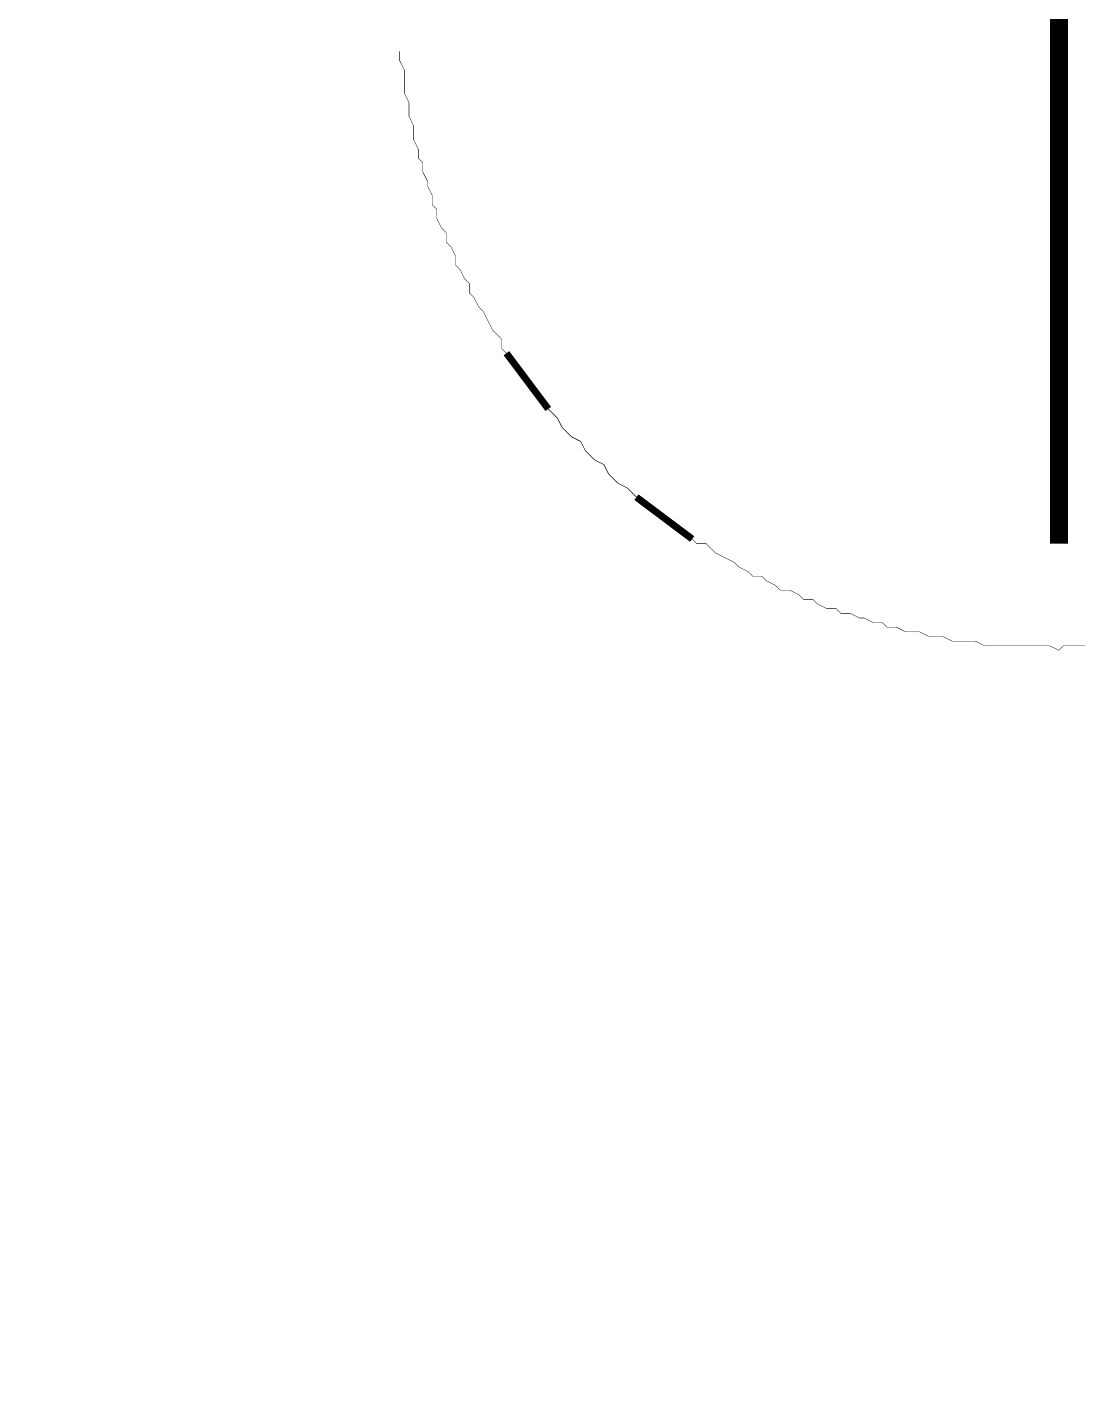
# Model space of a CAD drawing. Extents: x 0 to 595, y -1 to 841.
# Drawn here: x 387.91 to 392.7, y 166.05 to 172.21 of the extents above; entities that cross this region are included whole.
import ezdxf

# ---------------------------------------------------------------- set-up
doc = ezdxf.new("R2010")
doc.units = 0
doc.header["$MEASUREMENT"] = 0
doc.header["$XCLIPFRAME"] = 2
doc.linetypes.add('atContinuous2', pattern=[0])
doc.layers.add('at_Entity', color=7, linetype='Continuous')
picture_1 = doc.add_image_def('image1.jpg', size_in_pixel=(1446, 2048))

msp = doc.modelspace()

# ---------------------------------------------------------------- linework, layer by layer
at = {"layer": 'at_Entity', "color": 7}
for points in [[(392.6137, 172.3695, 0.0822, 0.0822, 0), (392.6137, 169.8491, 0.0822, 0.0822, 0)], [(392.9314, 169.3832, 0.00212, 0.00212, 0), (392.6348, 169.3832, 0.00212, 0.00212, 0), (392.6137, 169.362, 0.00212, 0.00212, 0), (392.5713, 169.3832, 0.00212, 0.00212, 0), (392.2748, 169.3832, 0.00212, 0.00212, 0), (392.2324, 169.4043, 0.00212, 0.00212, 0), (392.1265, 169.4043, 0.00212, 0.00212, 0), (392.0842, 169.4255, 0.00212, 0.00212, 0), (392.0206, 169.4255, 0.00212, 0.00212, 0), (391.9783, 169.4467, 0.00212, 0.00212, 0), (391.9147, 169.4467, 0.00212, 0.00212, 0), (391.8724, 169.4679, 0.00212, 0.00212, 0), (391.83, 169.4679, 0.00212, 0.00212, 0), (391.8088, 169.4891, 0.00212, 0.00212, 0), (391.7665, 169.4891, 0.00212, 0.00212, 0), (391.7241, 169.5102, 0.00212, 0.00212, 0), (391.7029, 169.5102, 0.00212, 0.00212, 0), (391.6606, 169.5314, 0.00212, 0.00212, 0), (391.6182, 169.5314, 0.00212, 0.00212, 0), (391.597, 169.5526, 0.00212, 0.00212, 0), (391.5547, 169.5526, 0.00212, 0.00212, 0), (391.5123, 169.5738, 0.00212, 0.00212, 0), (391.4911, 169.595, 0.00212, 0.00212, 0), (391.4488, 169.595, 0.00212, 0.00212, 0), (391.4276, 169.6161, 0.00212, 0.00212, 0), (391.3852, 169.6373, 0.00212, 0.00212, 0), (391.3429, 169.6373, 0.00212, 0.00212, 0), (391.3217, 169.6585, 0.00212, 0.00212, 0), (391.2793, 169.6797, 0.00212, 0.00212, 0), (391.2581, 169.7009, 0.00212, 0.00212, 0), (391.2158, 169.7009, 0.00212, 0.00212, 0), (391.1946, 169.722, 0.00212, 0.00212, 0), (391.1522, 169.7432, 0.00212, 0.00212, 0), (391.1311, 169.7644, 0.00212, 0.00212, 0), (391.0463, 169.8068, 0.00212, 0.00212, 0), (391.0252, 169.8279, 0.00212, 0.00212, 0), (391.004, 169.8491, 0.00212, 0.00212, 0), (390.9616, 169.8491, 0.00212, 0.00212, 0), (390.9404, 169.8703, 0.00212, 0.00212, 0), (390.6863, 170.0609, 0.00212, 0.00212, 0), (390.6651, 170.0821, 0.00212, 0.00212, 0), (390.6439, 170.1033, 0.00212, 0.00212, 0), (390.6016, 170.1245, 0.00212, 0.00212, 0), (390.5804, 170.1456, 0.00212, 0.00212, 0), (390.5592, 170.1668, 0.00212, 0.00212, 0), (390.538, 170.2092, 0.00212, 0.00212, 0), (390.4957, 170.2304, 0.00212, 0.00212, 0), (390.4533, 170.2727, 0.00212, 0.00212, 0), (390.4321, 170.3151, 0.00212, 0.00212, 0), (390.3898, 170.3363, 0.00212, 0.00212, 0), (390.3686, 170.3574, 0.00212, 0.00212, 0), (390.3474, 170.3786, 0.00212, 0.00212, 0), (390.3262, 170.421, 0.00212, 0.00212, 0), (390.305, 170.4422, 0.00212, 0.00212, 0), (390.2839, 170.4633, 0.00212, 0.00212, 0), (390.0932, 170.7175, 0.00212, 0.00212, 0), (390.0721, 170.7387, 0.00212, 0.00212, 0), (390.0721, 170.781, 0.00212, 0.00212, 0), (390.0509, 170.8022, 0.00212, 0.00212, 0), (390.0297, 170.8234, 0.00212, 0.00212, 0), (390.0085, 170.8658, 0.00212, 0.00212, 0), (389.9873, 170.9081, 0.00212, 0.00212, 0), (389.9662, 170.9293, 0.00212, 0.00212, 0), (389.945, 170.9717, 0.00212, 0.00212, 0), (389.9238, 170.9928, 0.00212, 0.00212, 0), (389.9238, 171.0352, 0.00212, 0.00212, 0), (389.9026, 171.0564, 0.00212, 0.00212, 0), (389.8814, 171.0987, 0.00212, 0.00212, 0), (389.8603, 171.1199, 0.00212, 0.00212, 0), (389.8603, 171.1623, 0.00212, 0.00212, 0), (389.8391, 171.2046, 0.00212, 0.00212, 0), (389.8179, 171.2258, 0.00212, 0.00212, 0), (389.8179, 171.2682, 0.00212, 0.00212, 0), (389.7967, 171.2894, 0.00212, 0.00212, 0), (389.7755, 171.3317, 0.00212, 0.00212, 0), (389.7755, 171.3741, 0.00212, 0.00212, 0), (389.7544, 171.3953, 0.00212, 0.00212, 0), (389.7544, 171.4376, 0.00212, 0.00212, 0), (389.7332, 171.48, 0.00212, 0.00212, 0), (389.7332, 171.5012, 0.00212, 0.00212, 0), (389.712, 171.5435, 0.00212, 0.00212, 0), (389.712, 171.5859, 0.00212, 0.00212, 0), (389.6908, 171.6071, 0.00212, 0.00212, 0), (389.6908, 171.6494, 0.00212, 0.00212, 0), (389.6696, 171.6918, 0.00212, 0.00212, 0), (389.6696, 171.7553, 0.00212, 0.00212, 0), (389.6485, 171.7977, 0.00212, 0.00212, 0), (389.6485, 171.8612, 0.00212, 0.00212, 0), (389.6273, 171.9036, 0.00212, 0.00212, 0), (389.6273, 172.0095, 0.00212, 0.00212, 0), (389.6061, 172.0518, 0.00212, 0.00212, 0), (389.6061, 172.0942, 0.00212, 0.00212, 0)], [(392.9314, 169.3832, 0.00212, 0.00212, 0), (392.6348, 169.3832, 0.00212, 0.00212, 0), (392.6137, 169.362, 0.00212, 0.00212, 0), (392.5713, 169.3832, 0.00212, 0.00212, 0), (392.2748, 169.3832, 0.00212, 0.00212, 0), (392.2324, 169.4043, 0.00212, 0.00212, 0), (392.1265, 169.4043, 0.00212, 0.00212, 0), (392.0842, 169.4255, 0.00212, 0.00212, 0), (392.0206, 169.4255, 0.00212, 0.00212, 0), (391.9783, 169.4467, 0.00212, 0.00212, 0), (391.9147, 169.4467, 0.00212, 0.00212, 0), (391.8724, 169.4679, 0.00212, 0.00212, 0), (391.83, 169.4679, 0.00212, 0.00212, 0), (391.8088, 169.4891, 0.00212, 0.00212, 0), (391.7665, 169.4891, 0.00212, 0.00212, 0), (391.7241, 169.5102, 0.00212, 0.00212, 0), (391.7029, 169.5102, 0.00212, 0.00212, 0), (391.6606, 169.5314, 0.00212, 0.00212, 0), (391.6182, 169.5314, 0.00212, 0.00212, 0), (391.597, 169.5526, 0.00212, 0.00212, 0), (391.5547, 169.5526, 0.00212, 0.00212, 0), (391.5123, 169.5738, 0.00212, 0.00212, 0), (391.4911, 169.595, 0.00212, 0.00212, 0), (391.4488, 169.595, 0.00212, 0.00212, 0), (391.4276, 169.6161, 0.00212, 0.00212, 0), (391.3852, 169.6373, 0.00212, 0.00212, 0), (391.3429, 169.6373, 0.00212, 0.00212, 0), (391.3217, 169.6585, 0.00212, 0.00212, 0), (391.2793, 169.6797, 0.00212, 0.00212, 0), (391.2581, 169.7009, 0.00212, 0.00212, 0), (391.2158, 169.7009, 0.00212, 0.00212, 0), (391.1946, 169.722, 0.00212, 0.00212, 0), (391.1522, 169.7432, 0.00212, 0.00212, 0), (391.1311, 169.7644, 0.00212, 0.00212, 0), (391.0463, 169.8068, 0.00212, 0.00212, 0), (391.0252, 169.8279, 0.00212, 0.00212, 0), (391.004, 169.8491, 0.00212, 0.00212, 0), (390.9616, 169.8491, 0.00212, 0.00212, 0), (390.9404, 169.8703, 0.00212, 0.00212, 0), (390.6863, 170.0609, 0.00212, 0.00212, 0), (390.6651, 170.0821, 0.00212, 0.00212, 0), (390.6439, 170.1033, 0.00212, 0.00212, 0), (390.6016, 170.1245, 0.00212, 0.00212, 0), (390.5804, 170.1456, 0.00212, 0.00212, 0), (390.5592, 170.1668, 0.00212, 0.00212, 0), (390.538, 170.2092, 0.00212, 0.00212, 0), (390.4957, 170.2304, 0.00212, 0.00212, 0), (390.4533, 170.2727, 0.00212, 0.00212, 0), (390.4321, 170.3151, 0.00212, 0.00212, 0), (390.3898, 170.3363, 0.00212, 0.00212, 0), (390.3686, 170.3574, 0.00212, 0.00212, 0), (390.3474, 170.3786, 0.00212, 0.00212, 0), (390.3262, 170.421, 0.00212, 0.00212, 0), (390.305, 170.4422, 0.00212, 0.00212, 0), (390.2839, 170.4633, 0.00212, 0.00212, 0), (390.0932, 170.7175, 0.00212, 0.00212, 0), (390.0721, 170.7387, 0.00212, 0.00212, 0), (390.0721, 170.781, 0.00212, 0.00212, 0), (390.0509, 170.8022, 0.00212, 0.00212, 0), (390.0297, 170.8234, 0.00212, 0.00212, 0), (390.0085, 170.8658, 0.00212, 0.00212, 0), (389.9873, 170.9081, 0.00212, 0.00212, 0), (389.9662, 170.9293, 0.00212, 0.00212, 0), (389.945, 170.9717, 0.00212, 0.00212, 0), (389.9238, 170.9928, 0.00212, 0.00212, 0), (389.9238, 171.0352, 0.00212, 0.00212, 0), (389.9026, 171.0564, 0.00212, 0.00212, 0), (389.8814, 171.0987, 0.00212, 0.00212, 0), (389.8603, 171.1199, 0.00212, 0.00212, 0), (389.8603, 171.1623, 0.00212, 0.00212, 0), (389.8391, 171.2046, 0.00212, 0.00212, 0), (389.8179, 171.2258, 0.00212, 0.00212, 0), (389.8179, 171.2682, 0.00212, 0.00212, 0), (389.7967, 171.2894, 0.00212, 0.00212, 0), (389.7755, 171.3317, 0.00212, 0.00212, 0), (389.7755, 171.3741, 0.00212, 0.00212, 0), (389.7544, 171.3953, 0.00212, 0.00212, 0), (389.7544, 171.4376, 0.00212, 0.00212, 0), (389.7332, 171.48, 0.00212, 0.00212, 0), (389.7332, 171.5012, 0.00212, 0.00212, 0), (389.712, 171.5435, 0.00212, 0.00212, 0), (389.712, 171.5859, 0.00212, 0.00212, 0), (389.6908, 171.6071, 0.00212, 0.00212, 0), (389.6908, 171.6494, 0.00212, 0.00212, 0), (389.6696, 171.6918, 0.00212, 0.00212, 0), (389.6696, 171.7553, 0.00212, 0.00212, 0), (389.6485, 171.7977, 0.00212, 0.00212, 0), (389.6485, 171.8612, 0.00212, 0.00212, 0), (389.6273, 171.9036, 0.00212, 0.00212, 0), (389.6273, 172.0095, 0.00212, 0.00212, 0), (389.6061, 172.0518, 0.00212, 0.00212, 0), (389.6061, 172.0942, 0.00212, 0.00212, 0)], [(392.9314, 169.3832, 0.00212, 0.00212, 0), (392.6348, 169.3832, 0.00212, 0.00212, 0), (392.6137, 169.362, 0.00212, 0.00212, 0), (392.5713, 169.3832, 0.00212, 0.00212, 0), (392.2748, 169.3832, 0.00212, 0.00212, 0), (392.2324, 169.4043, 0.00212, 0.00212, 0), (392.1265, 169.4043, 0.00212, 0.00212, 0), (392.0842, 169.4255, 0.00212, 0.00212, 0), (392.0206, 169.4255, 0.00212, 0.00212, 0), (391.9783, 169.4467, 0.00212, 0.00212, 0), (391.9147, 169.4467, 0.00212, 0.00212, 0), (391.8724, 169.4679, 0.00212, 0.00212, 0), (391.83, 169.4679, 0.00212, 0.00212, 0), (391.8088, 169.4891, 0.00212, 0.00212, 0), (391.7665, 169.4891, 0.00212, 0.00212, 0), (391.7241, 169.5102, 0.00212, 0.00212, 0), (391.7029, 169.5102, 0.00212, 0.00212, 0), (391.6606, 169.5314, 0.00212, 0.00212, 0), (391.6182, 169.5314, 0.00212, 0.00212, 0), (391.597, 169.5526, 0.00212, 0.00212, 0), (391.5547, 169.5526, 0.00212, 0.00212, 0), (391.5123, 169.5738, 0.00212, 0.00212, 0), (391.4911, 169.595, 0.00212, 0.00212, 0), (391.4488, 169.595, 0.00212, 0.00212, 0), (391.4276, 169.6161, 0.00212, 0.00212, 0), (391.3852, 169.6373, 0.00212, 0.00212, 0), (391.3429, 169.6373, 0.00212, 0.00212, 0), (391.3217, 169.6585, 0.00212, 0.00212, 0), (391.2793, 169.6797, 0.00212, 0.00212, 0), (391.2581, 169.7009, 0.00212, 0.00212, 0), (391.2158, 169.7009, 0.00212, 0.00212, 0), (391.1946, 169.722, 0.00212, 0.00212, 0), (391.1522, 169.7432, 0.00212, 0.00212, 0), (391.1311, 169.7644, 0.00212, 0.00212, 0), (391.0463, 169.8068, 0.00212, 0.00212, 0), (391.0252, 169.8279, 0.00212, 0.00212, 0), (391.004, 169.8491, 0.00212, 0.00212, 0), (390.9616, 169.8491, 0.00212, 0.00212, 0), (390.9404, 169.8703, 0.00212, 0.00212, 0), (390.6863, 170.0609, 0.00212, 0.00212, 0), (390.6651, 170.0821, 0.00212, 0.00212, 0), (390.6439, 170.1033, 0.00212, 0.00212, 0), (390.6016, 170.1245, 0.00212, 0.00212, 0), (390.5804, 170.1456, 0.00212, 0.00212, 0), (390.5592, 170.1668, 0.00212, 0.00212, 0), (390.538, 170.2092, 0.00212, 0.00212, 0), (390.4957, 170.2304, 0.00212, 0.00212, 0), (390.4533, 170.2727, 0.00212, 0.00212, 0), (390.4321, 170.3151, 0.00212, 0.00212, 0), (390.3898, 170.3363, 0.00212, 0.00212, 0), (390.3686, 170.3574, 0.00212, 0.00212, 0), (390.3474, 170.3786, 0.00212, 0.00212, 0), (390.3262, 170.421, 0.00212, 0.00212, 0), (390.305, 170.4422, 0.00212, 0.00212, 0), (390.2839, 170.4633, 0.00212, 0.00212, 0), (390.0932, 170.7175, 0.00212, 0.00212, 0), (390.0721, 170.7387, 0.00212, 0.00212, 0), (390.0721, 170.781, 0.00212, 0.00212, 0), (390.0509, 170.8022, 0.00212, 0.00212, 0), (390.0297, 170.8234, 0.00212, 0.00212, 0), (390.0085, 170.8658, 0.00212, 0.00212, 0), (389.9873, 170.9081, 0.00212, 0.00212, 0), (389.9662, 170.9293, 0.00212, 0.00212, 0), (389.945, 170.9717, 0.00212, 0.00212, 0), (389.9238, 170.9928, 0.00212, 0.00212, 0), (389.9238, 171.0352, 0.00212, 0.00212, 0), (389.9026, 171.0564, 0.00212, 0.00212, 0), (389.8814, 171.0987, 0.00212, 0.00212, 0), (389.8603, 171.1199, 0.00212, 0.00212, 0), (389.8603, 171.1623, 0.00212, 0.00212, 0), (389.8391, 171.2046, 0.00212, 0.00212, 0), (389.8179, 171.2258, 0.00212, 0.00212, 0), (389.8179, 171.2682, 0.00212, 0.00212, 0), (389.7967, 171.2894, 0.00212, 0.00212, 0), (389.7755, 171.3317, 0.00212, 0.00212, 0), (389.7755, 171.3741, 0.00212, 0.00212, 0), (389.7544, 171.3953, 0.00212, 0.00212, 0), (389.7544, 171.4376, 0.00212, 0.00212, 0), (389.7332, 171.48, 0.00212, 0.00212, 0), (389.7332, 171.5012, 0.00212, 0.00212, 0), (389.712, 171.5435, 0.00212, 0.00212, 0), (389.712, 171.5859, 0.00212, 0.00212, 0), (389.6908, 171.6071, 0.00212, 0.00212, 0), (389.6908, 171.6494, 0.00212, 0.00212, 0), (389.6696, 171.6918, 0.00212, 0.00212, 0), (389.6696, 171.7553, 0.00212, 0.00212, 0), (389.6485, 171.7977, 0.00212, 0.00212, 0), (389.6485, 171.8612, 0.00212, 0.00212, 0), (389.6273, 171.9036, 0.00212, 0.00212, 0), (389.6273, 172.0095, 0.00212, 0.00212, 0), (389.6061, 172.0518, 0.00212, 0.00212, 0), (389.6061, 172.0942, 0.00212, 0.00212, 0)], [(392.9314, 169.3832, 0.00212, 0.00212, 0), (392.6348, 169.3832, 0.00212, 0.00212, 0), (392.6137, 169.362, 0.00212, 0.00212, 0), (392.5713, 169.3832, 0.00212, 0.00212, 0), (392.2748, 169.3832, 0.00212, 0.00212, 0), (392.2324, 169.4043, 0.00212, 0.00212, 0), (392.1265, 169.4043, 0.00212, 0.00212, 0), (392.0842, 169.4255, 0.00212, 0.00212, 0), (392.0206, 169.4255, 0.00212, 0.00212, 0), (391.9783, 169.4467, 0.00212, 0.00212, 0), (391.9147, 169.4467, 0.00212, 0.00212, 0), (391.8724, 169.4679, 0.00212, 0.00212, 0), (391.83, 169.4679, 0.00212, 0.00212, 0), (391.8088, 169.4891, 0.00212, 0.00212, 0), (391.7665, 169.4891, 0.00212, 0.00212, 0), (391.7241, 169.5102, 0.00212, 0.00212, 0), (391.7029, 169.5102, 0.00212, 0.00212, 0), (391.6606, 169.5314, 0.00212, 0.00212, 0), (391.6182, 169.5314, 0.00212, 0.00212, 0), (391.597, 169.5526, 0.00212, 0.00212, 0), (391.5547, 169.5526, 0.00212, 0.00212, 0), (391.5123, 169.5738, 0.00212, 0.00212, 0), (391.4911, 169.595, 0.00212, 0.00212, 0), (391.4488, 169.595, 0.00212, 0.00212, 0), (391.4276, 169.6161, 0.00212, 0.00212, 0), (391.3852, 169.6373, 0.00212, 0.00212, 0), (391.3429, 169.6373, 0.00212, 0.00212, 0), (391.3217, 169.6585, 0.00212, 0.00212, 0), (391.2793, 169.6797, 0.00212, 0.00212, 0), (391.2581, 169.7009, 0.00212, 0.00212, 0), (391.2158, 169.7009, 0.00212, 0.00212, 0), (391.1946, 169.722, 0.00212, 0.00212, 0), (391.1522, 169.7432, 0.00212, 0.00212, 0), (391.1311, 169.7644, 0.00212, 0.00212, 0), (391.0463, 169.8068, 0.00212, 0.00212, 0), (391.0252, 169.8279, 0.00212, 0.00212, 0), (391.004, 169.8491, 0.00212, 0.00212, 0), (390.9616, 169.8491, 0.00212, 0.00212, 0), (390.9404, 169.8703, 0.00212, 0.00212, 0), (390.6863, 170.0609, 0.00212, 0.00212, 0), (390.6651, 170.0821, 0.00212, 0.00212, 0), (390.6439, 170.1033, 0.00212, 0.00212, 0), (390.6016, 170.1245, 0.00212, 0.00212, 0), (390.5804, 170.1456, 0.00212, 0.00212, 0), (390.5592, 170.1668, 0.00212, 0.00212, 0), (390.538, 170.2092, 0.00212, 0.00212, 0), (390.4957, 170.2304, 0.00212, 0.00212, 0), (390.4533, 170.2727, 0.00212, 0.00212, 0), (390.4321, 170.3151, 0.00212, 0.00212, 0), (390.3898, 170.3363, 0.00212, 0.00212, 0), (390.3686, 170.3574, 0.00212, 0.00212, 0), (390.3474, 170.3786, 0.00212, 0.00212, 0), (390.3262, 170.421, 0.00212, 0.00212, 0), (390.305, 170.4422, 0.00212, 0.00212, 0), (390.2839, 170.4633, 0.00212, 0.00212, 0), (390.0932, 170.7175, 0.00212, 0.00212, 0), (390.0721, 170.7387, 0.00212, 0.00212, 0), (390.0721, 170.781, 0.00212, 0.00212, 0), (390.0509, 170.8022, 0.00212, 0.00212, 0), (390.0297, 170.8234, 0.00212, 0.00212, 0), (390.0085, 170.8658, 0.00212, 0.00212, 0), (389.9873, 170.9081, 0.00212, 0.00212, 0), (389.9662, 170.9293, 0.00212, 0.00212, 0), (389.945, 170.9717, 0.00212, 0.00212, 0), (389.9238, 170.9928, 0.00212, 0.00212, 0), (389.9238, 171.0352, 0.00212, 0.00212, 0), (389.9026, 171.0564, 0.00212, 0.00212, 0), (389.8814, 171.0987, 0.00212, 0.00212, 0), (389.8603, 171.1199, 0.00212, 0.00212, 0), (389.8603, 171.1623, 0.00212, 0.00212, 0), (389.8391, 171.2046, 0.00212, 0.00212, 0), (389.8179, 171.2258, 0.00212, 0.00212, 0), (389.8179, 171.2682, 0.00212, 0.00212, 0), (389.7967, 171.2894, 0.00212, 0.00212, 0), (389.7755, 171.3317, 0.00212, 0.00212, 0), (389.7755, 171.3741, 0.00212, 0.00212, 0), (389.7544, 171.3953, 0.00212, 0.00212, 0), (389.7544, 171.4376, 0.00212, 0.00212, 0), (389.7332, 171.48, 0.00212, 0.00212, 0), (389.7332, 171.5012, 0.00212, 0.00212, 0), (389.712, 171.5435, 0.00212, 0.00212, 0), (389.712, 171.5859, 0.00212, 0.00212, 0), (389.6908, 171.6071, 0.00212, 0.00212, 0), (389.6908, 171.6494, 0.00212, 0.00212, 0), (389.6696, 171.6918, 0.00212, 0.00212, 0), (389.6696, 171.7553, 0.00212, 0.00212, 0), (389.6485, 171.7977, 0.00212, 0.00212, 0), (389.6485, 171.8612, 0.00212, 0.00212, 0), (389.6273, 171.9036, 0.00212, 0.00212, 0), (389.6273, 172.0095, 0.00212, 0.00212, 0), (389.6061, 172.0518, 0.00212, 0.00212, 0), (389.6061, 172.0942, 0.00212, 0.00212, 0)], [(392.9314, 169.3832, 0.00212, 0.00212, 0), (392.6348, 169.3832, 0.00212, 0.00212, 0), (392.6137, 169.362, 0.00212, 0.00212, 0), (392.5713, 169.3832, 0.00212, 0.00212, 0), (392.2748, 169.3832, 0.00212, 0.00212, 0), (392.2324, 169.4043, 0.00212, 0.00212, 0), (392.1265, 169.4043, 0.00212, 0.00212, 0), (392.0842, 169.4255, 0.00212, 0.00212, 0), (392.0206, 169.4255, 0.00212, 0.00212, 0), (391.9783, 169.4467, 0.00212, 0.00212, 0), (391.9147, 169.4467, 0.00212, 0.00212, 0), (391.8724, 169.4679, 0.00212, 0.00212, 0), (391.83, 169.4679, 0.00212, 0.00212, 0), (391.8088, 169.4891, 0.00212, 0.00212, 0), (391.7665, 169.4891, 0.00212, 0.00212, 0), (391.7241, 169.5102, 0.00212, 0.00212, 0), (391.7029, 169.5102, 0.00212, 0.00212, 0), (391.6606, 169.5314, 0.00212, 0.00212, 0), (391.6182, 169.5314, 0.00212, 0.00212, 0), (391.597, 169.5526, 0.00212, 0.00212, 0), (391.5547, 169.5526, 0.00212, 0.00212, 0), (391.5123, 169.5738, 0.00212, 0.00212, 0), (391.4911, 169.595, 0.00212, 0.00212, 0), (391.4488, 169.595, 0.00212, 0.00212, 0), (391.4276, 169.6161, 0.00212, 0.00212, 0), (391.3852, 169.6373, 0.00212, 0.00212, 0), (391.3429, 169.6373, 0.00212, 0.00212, 0), (391.3217, 169.6585, 0.00212, 0.00212, 0), (391.2793, 169.6797, 0.00212, 0.00212, 0), (391.2581, 169.7009, 0.00212, 0.00212, 0), (391.2158, 169.7009, 0.00212, 0.00212, 0), (391.1946, 169.722, 0.00212, 0.00212, 0), (391.1522, 169.7432, 0.00212, 0.00212, 0), (391.1311, 169.7644, 0.00212, 0.00212, 0), (391.0463, 169.8068, 0.00212, 0.00212, 0), (391.0252, 169.8279, 0.00212, 0.00212, 0), (391.004, 169.8491, 0.00212, 0.00212, 0), (390.9616, 169.8491, 0.00212, 0.00212, 0), (390.9404, 169.8703, 0.00212, 0.00212, 0), (390.6863, 170.0609, 0.00212, 0.00212, 0), (390.6651, 170.0821, 0.00212, 0.00212, 0), (390.6439, 170.1033, 0.00212, 0.00212, 0), (390.6016, 170.1245, 0.00212, 0.00212, 0), (390.5804, 170.1456, 0.00212, 0.00212, 0), (390.5592, 170.1668, 0.00212, 0.00212, 0), (390.538, 170.2092, 0.00212, 0.00212, 0), (390.4957, 170.2304, 0.00212, 0.00212, 0), (390.4533, 170.2727, 0.00212, 0.00212, 0), (390.4321, 170.3151, 0.00212, 0.00212, 0), (390.3898, 170.3363, 0.00212, 0.00212, 0), (390.3686, 170.3574, 0.00212, 0.00212, 0), (390.3474, 170.3786, 0.00212, 0.00212, 0), (390.3262, 170.421, 0.00212, 0.00212, 0), (390.305, 170.4422, 0.00212, 0.00212, 0), (390.2839, 170.4633, 0.00212, 0.00212, 0), (390.0932, 170.7175, 0.00212, 0.00212, 0), (390.0721, 170.7387, 0.00212, 0.00212, 0), (390.0721, 170.781, 0.00212, 0.00212, 0), (390.0509, 170.8022, 0.00212, 0.00212, 0), (390.0297, 170.8234, 0.00212, 0.00212, 0), (390.0085, 170.8658, 0.00212, 0.00212, 0), (389.9873, 170.9081, 0.00212, 0.00212, 0), (389.9662, 170.9293, 0.00212, 0.00212, 0), (389.945, 170.9717, 0.00212, 0.00212, 0), (389.9238, 170.9928, 0.00212, 0.00212, 0), (389.9238, 171.0352, 0.00212, 0.00212, 0), (389.9026, 171.0564, 0.00212, 0.00212, 0), (389.8814, 171.0987, 0.00212, 0.00212, 0), (389.8603, 171.1199, 0.00212, 0.00212, 0), (389.8603, 171.1623, 0.00212, 0.00212, 0), (389.8391, 171.2046, 0.00212, 0.00212, 0), (389.8179, 171.2258, 0.00212, 0.00212, 0), (389.8179, 171.2682, 0.00212, 0.00212, 0), (389.7967, 171.2894, 0.00212, 0.00212, 0), (389.7755, 171.3317, 0.00212, 0.00212, 0), (389.7755, 171.3741, 0.00212, 0.00212, 0), (389.7544, 171.3953, 0.00212, 0.00212, 0), (389.7544, 171.4376, 0.00212, 0.00212, 0), (389.7332, 171.48, 0.00212, 0.00212, 0), (389.7332, 171.5012, 0.00212, 0.00212, 0), (389.712, 171.5435, 0.00212, 0.00212, 0), (389.712, 171.5859, 0.00212, 0.00212, 0), (389.6908, 171.6071, 0.00212, 0.00212, 0), (389.6908, 171.6494, 0.00212, 0.00212, 0), (389.6696, 171.6918, 0.00212, 0.00212, 0), (389.6696, 171.7553, 0.00212, 0.00212, 0), (389.6485, 171.7977, 0.00212, 0.00212, 0), (389.6485, 171.8612, 0.00212, 0.00212, 0), (389.6273, 171.9036, 0.00212, 0.00212, 0), (389.6273, 172.0095, 0.00212, 0.00212, 0), (389.6061, 172.0518, 0.00212, 0.00212, 0), (389.6061, 172.0942, 0.00212, 0.00212, 0)], [(392.9314, 169.3832, 0.00212, 0.00212, 0), (392.6348, 169.3832, 0.00212, 0.00212, 0), (392.6137, 169.362, 0.00212, 0.00212, 0), (392.5713, 169.3832, 0.00212, 0.00212, 0), (392.2748, 169.3832, 0.00212, 0.00212, 0), (392.2324, 169.4043, 0.00212, 0.00212, 0), (392.1265, 169.4043, 0.00212, 0.00212, 0), (392.0842, 169.4255, 0.00212, 0.00212, 0), (392.0206, 169.4255, 0.00212, 0.00212, 0), (391.9783, 169.4467, 0.00212, 0.00212, 0), (391.9147, 169.4467, 0.00212, 0.00212, 0), (391.8724, 169.4679, 0.00212, 0.00212, 0), (391.83, 169.4679, 0.00212, 0.00212, 0), (391.8088, 169.4891, 0.00212, 0.00212, 0), (391.7665, 169.4891, 0.00212, 0.00212, 0), (391.7241, 169.5102, 0.00212, 0.00212, 0), (391.7029, 169.5102, 0.00212, 0.00212, 0), (391.6606, 169.5314, 0.00212, 0.00212, 0), (391.6182, 169.5314, 0.00212, 0.00212, 0), (391.597, 169.5526, 0.00212, 0.00212, 0), (391.5547, 169.5526, 0.00212, 0.00212, 0), (391.5123, 169.5738, 0.00212, 0.00212, 0), (391.4911, 169.595, 0.00212, 0.00212, 0), (391.4488, 169.595, 0.00212, 0.00212, 0), (391.4276, 169.6161, 0.00212, 0.00212, 0), (391.3852, 169.6373, 0.00212, 0.00212, 0), (391.3429, 169.6373, 0.00212, 0.00212, 0), (391.3217, 169.6585, 0.00212, 0.00212, 0), (391.2793, 169.6797, 0.00212, 0.00212, 0), (391.2581, 169.7009, 0.00212, 0.00212, 0), (391.2158, 169.7009, 0.00212, 0.00212, 0), (391.1946, 169.722, 0.00212, 0.00212, 0), (391.1522, 169.7432, 0.00212, 0.00212, 0), (391.1311, 169.7644, 0.00212, 0.00212, 0), (391.0463, 169.8068, 0.00212, 0.00212, 0), (391.0252, 169.8279, 0.00212, 0.00212, 0), (391.004, 169.8491, 0.00212, 0.00212, 0), (390.9616, 169.8491, 0.00212, 0.00212, 0), (390.9404, 169.8703, 0.00212, 0.00212, 0), (390.6863, 170.0609, 0.00212, 0.00212, 0), (390.6651, 170.0821, 0.00212, 0.00212, 0), (390.6439, 170.1033, 0.00212, 0.00212, 0), (390.6016, 170.1245, 0.00212, 0.00212, 0), (390.5804, 170.1456, 0.00212, 0.00212, 0), (390.5592, 170.1668, 0.00212, 0.00212, 0), (390.538, 170.2092, 0.00212, 0.00212, 0), (390.4957, 170.2304, 0.00212, 0.00212, 0), (390.4533, 170.2727, 0.00212, 0.00212, 0), (390.4321, 170.3151, 0.00212, 0.00212, 0), (390.3898, 170.3363, 0.00212, 0.00212, 0), (390.3686, 170.3574, 0.00212, 0.00212, 0), (390.3474, 170.3786, 0.00212, 0.00212, 0), (390.3262, 170.421, 0.00212, 0.00212, 0), (390.305, 170.4422, 0.00212, 0.00212, 0), (390.2839, 170.4633, 0.00212, 0.00212, 0), (390.0932, 170.7175, 0.00212, 0.00212, 0), (390.0721, 170.7387, 0.00212, 0.00212, 0), (390.0721, 170.781, 0.00212, 0.00212, 0), (390.0509, 170.8022, 0.00212, 0.00212, 0), (390.0297, 170.8234, 0.00212, 0.00212, 0), (390.0085, 170.8658, 0.00212, 0.00212, 0), (389.9873, 170.9081, 0.00212, 0.00212, 0), (389.9662, 170.9293, 0.00212, 0.00212, 0), (389.945, 170.9717, 0.00212, 0.00212, 0), (389.9238, 170.9928, 0.00212, 0.00212, 0), (389.9238, 171.0352, 0.00212, 0.00212, 0), (389.9026, 171.0564, 0.00212, 0.00212, 0), (389.8814, 171.0987, 0.00212, 0.00212, 0), (389.8603, 171.1199, 0.00212, 0.00212, 0), (389.8603, 171.1623, 0.00212, 0.00212, 0), (389.8391, 171.2046, 0.00212, 0.00212, 0), (389.8179, 171.2258, 0.00212, 0.00212, 0), (389.8179, 171.2682, 0.00212, 0.00212, 0), (389.7967, 171.2894, 0.00212, 0.00212, 0), (389.7755, 171.3317, 0.00212, 0.00212, 0), (389.7755, 171.3741, 0.00212, 0.00212, 0), (389.7544, 171.3953, 0.00212, 0.00212, 0), (389.7544, 171.4376, 0.00212, 0.00212, 0), (389.7332, 171.48, 0.00212, 0.00212, 0), (389.7332, 171.5012, 0.00212, 0.00212, 0), (389.712, 171.5435, 0.00212, 0.00212, 0), (389.712, 171.5859, 0.00212, 0.00212, 0), (389.6908, 171.6071, 0.00212, 0.00212, 0), (389.6908, 171.6494, 0.00212, 0.00212, 0), (389.6696, 171.6918, 0.00212, 0.00212, 0), (389.6696, 171.7553, 0.00212, 0.00212, 0), (389.6485, 171.7977, 0.00212, 0.00212, 0), (389.6485, 171.8612, 0.00212, 0.00212, 0), (389.6273, 171.9036, 0.00212, 0.00212, 0), (389.6273, 172.0095, 0.00212, 0.00212, 0), (389.6061, 172.0518, 0.00212, 0.00212, 0), (389.6061, 172.0942, 0.00212, 0.00212, 0)], [(390.0932, 170.7175, 0.00212, 0.00212, 0), (390.0721, 170.7387, 0.00212, 0.00212, 0), (390.0721, 170.781, 0.00212, 0.00212, 0), (390.0509, 170.8022, 0.00212, 0.00212, 0), (390.0297, 170.8234, 0.00212, 0.00212, 0), (390.0085, 170.8658, 0.00212, 0.00212, 0), (389.9873, 170.9081, 0.00212, 0.00212, 0), (389.9662, 170.9293, 0.00212, 0.00212, 0), (389.945, 170.9717, 0.00212, 0.00212, 0), (389.9238, 170.9928, 0.00212, 0.00212, 0), (389.9238, 171.0352, 0.00212, 0.00212, 0), (389.9026, 171.0564, 0.00212, 0.00212, 0), (389.8814, 171.0987, 0.00212, 0.00212, 0), (389.8603, 171.1199, 0.00212, 0.00212, 0), (389.8603, 171.1623, 0.00212, 0.00212, 0), (389.8391, 171.2046, 0.00212, 0.00212, 0), (389.8179, 171.2258, 0.00212, 0.00212, 0), (389.8179, 171.2682, 0.00212, 0.00212, 0), (389.7967, 171.2894, 0.00212, 0.00212, 0), (389.7755, 171.3317, 0.00212, 0.00212, 0), (389.7755, 171.3741, 0.00212, 0.00212, 0), (389.7544, 171.3953, 0.00212, 0.00212, 0), (389.7544, 171.4376, 0.00212, 0.00212, 0), (389.7332, 171.48, 0.00212, 0.00212, 0), (389.7332, 171.5012, 0.00212, 0.00212, 0), (389.712, 171.5435, 0.00212, 0.00212, 0), (389.712, 171.5859, 0.00212, 0.00212, 0), (389.6908, 171.6071, 0.00212, 0.00212, 0), (389.6908, 171.6494, 0.00212, 0.00212, 0), (389.6696, 171.6918, 0.00212, 0.00212, 0), (389.6696, 171.7553, 0.00212, 0.00212, 0), (389.6485, 171.7977, 0.00212, 0.00212, 0), (389.6485, 171.8612, 0.00212, 0.00212, 0), (389.6273, 171.9036, 0.00212, 0.00212, 0), (389.6273, 172.0095, 0.00212, 0.00212, 0), (389.6061, 172.0518, 0.00212, 0.00212, 0), (389.6061, 172.0942, 0.00212, 0.00212, 0)], [(390.2839, 170.4633, 0.0318, 0.0318, 0), (390.0932, 170.7175, 0.0318, 0.0318, 0)], [(390.6863, 170.0609, 0.003, 0.003, 0), (390.6651, 170.0821, 0.003, 0.003, 0), (390.6439, 170.1033, 0.003, 0.003, 0), (390.6016, 170.1245, 0.003, 0.003, 0), (390.5804, 170.1456, 0.003, 0.003, 0), (390.5592, 170.1668, 0.003, 0.003, 0), (390.538, 170.2092, 0.003, 0.003, 0), (390.4957, 170.2304, 0.003, 0.003, 0), (390.4533, 170.2727, 0.003, 0.003, 0), (390.4321, 170.3151, 0.003, 0.003, 0), (390.3898, 170.3363, 0.003, 0.003, 0), (390.3686, 170.3574, 0.003, 0.003, 0), (390.3474, 170.3786, 0.003, 0.003, 0), (390.3262, 170.421, 0.003, 0.003, 0), (390.305, 170.4422, 0.003, 0.003, 0), (390.2839, 170.4633, 0.003, 0.003, 0)], [(390.9404, 169.8703, 0.0318, 0.0318, 0), (390.6863, 170.0609, 0.0318, 0.0318, 0)], [(392.9314, 169.3832, 0.00212, 0.00212, 0), (392.6348, 169.3832, 0.00212, 0.00212, 0), (392.6137, 169.362, 0.00212, 0.00212, 0), (392.5713, 169.3832, 0.00212, 0.00212, 0), (392.2748, 169.3832, 0.00212, 0.00212, 0), (392.2324, 169.4043, 0.00212, 0.00212, 0), (392.1265, 169.4043, 0.00212, 0.00212, 0), (392.0842, 169.4255, 0.00212, 0.00212, 0), (392.0206, 169.4255, 0.00212, 0.00212, 0), (391.9783, 169.4467, 0.00212, 0.00212, 0), (391.9147, 169.4467, 0.00212, 0.00212, 0), (391.8724, 169.4679, 0.00212, 0.00212, 0), (391.83, 169.4679, 0.00212, 0.00212, 0), (391.8088, 169.4891, 0.00212, 0.00212, 0), (391.7665, 169.4891, 0.00212, 0.00212, 0), (391.7241, 169.5102, 0.00212, 0.00212, 0), (391.7029, 169.5102, 0.00212, 0.00212, 0), (391.6606, 169.5314, 0.00212, 0.00212, 0), (391.6182, 169.5314, 0.00212, 0.00212, 0), (391.597, 169.5526, 0.00212, 0.00212, 0), (391.5547, 169.5526, 0.00212, 0.00212, 0), (391.5123, 169.5738, 0.00212, 0.00212, 0), (391.4911, 169.595, 0.00212, 0.00212, 0), (391.4488, 169.595, 0.00212, 0.00212, 0), (391.4276, 169.6161, 0.00212, 0.00212, 0), (391.3852, 169.6373, 0.00212, 0.00212, 0), (391.3429, 169.6373, 0.00212, 0.00212, 0), (391.3217, 169.6585, 0.00212, 0.00212, 0), (391.2793, 169.6797, 0.00212, 0.00212, 0), (391.2581, 169.7009, 0.00212, 0.00212, 0), (391.2158, 169.7009, 0.00212, 0.00212, 0), (391.1946, 169.722, 0.00212, 0.00212, 0), (391.1522, 169.7432, 0.00212, 0.00212, 0), (391.1311, 169.7644, 0.00212, 0.00212, 0), (391.0463, 169.8068, 0.00212, 0.00212, 0), (391.0252, 169.8279, 0.00212, 0.00212, 0), (391.004, 169.8491, 0.00212, 0.00212, 0), (390.9616, 169.8491, 0.00212, 0.00212, 0), (390.9404, 169.8703, 0.00212, 0.00212, 0)]]:
    msp.add_lwpolyline(points, format="xyseb", dxfattribs=at)
at = {"layer": 'at_Entity', "color": 7, "linetype": 'atContinuous2'}
msp.add_circle((391.3839, 172.5478), 81.8383, dxfattribs=at)
for centre, start, end in [((392.6784, 172.4458), 180.037953, 269.940779), ((392.5374, 172.4555), 270.037968, 359.940768)]:
    msp.add_arc(centre, 83.1443, start, end, dxfattribs=at)

# ---------------------------------------------------------------- pictures from other files: only their frames are drawn
image = msp.add_image(picture_1, insert=(0, 0.0068), size_in_units=(594.459, 841.5449))
image.set_boundary_path([(0.02575, 2047.98345), (1446.02584, 2047.98345), (1446.02584, -0.01657), (0.02575, -0.01657), (0.02575, 2047.98345)])

doc.saveas('drawing.dxf')
